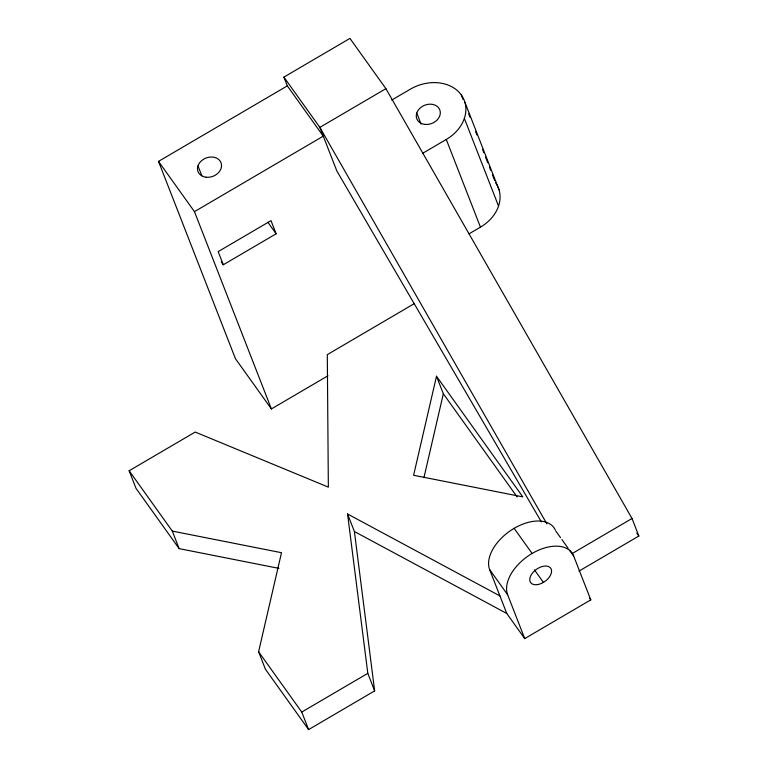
<?xml version="1.0" encoding="UTF-8"?>
<svg xmlns="http://www.w3.org/2000/svg" width="768" height="768" viewBox="0 0 768 768"><rect width="100%" height="100%" fill="white"/><g stroke="black" fill="none" stroke-linecap="round" stroke-linejoin="round"><path stroke-width="1.15" d="M499.91 595.92L347.558 513.984L354.394 531.523L374.65 690.883L308.602 729.6L265.45 669.274L258.605 651.744L281.501 552.701L172.301 531.091L129.149 470.765L195.197 432.058L328.349 487.133L327.302 354.624L413.99 303.811M436.502 376.234L413.606 475.267L522.806 496.877L436.502 376.234L443.338 393.763L517.123 496.906M423.946 477.658L443.338 393.763M327.965 375.773L271.392 408.941L194.467 211.651L323.27 136.157L287.309 85.882L283.891 77.117L349.939 38.4L385.901 88.666L632.016 518.486L638.851 536.026L578.995 571.114M271.392 408.941L235.43 358.666L158.506 161.376L287.309 85.882M385.901 88.666L319.853 127.382L336.835 170.957L541.373 521.866M391.738 100.08L410.314 89.194A38.563 30.557 -21.3 0 1 461.318 94.963L463.046 99.408M223.296 264.768L276.134 233.798L271.008 220.646L218.17 251.616L223.296 264.768L221.222 261.878M422.534 153.37L446.275 139.459A38.563 30.557 -21.3 0 0 461.318 94.963M469.104 233.798L480.461 227.146A38.563 30.557 -21.3 0 0 495.504 182.65M308.602 729.6L301.757 712.061L367.814 673.344L347.558 513.984M572.16 553.574L632.016 518.486M555.302 529.958A38.563 23.069 -35.6 0 0 513.418 528.758A38.563 23.069 -35.6 0 0 489.658 569.616L506.755 613.45L524.726 638.592L590.784 599.875L573.686 556.032L569.539 550.234M129.149 470.765L135.984 488.304L179.136 548.63L278.947 568.378M354.394 531.523L506.755 613.45M636.758 533.098L638.851 536.026M283.891 77.117L319.853 127.382L546.893 523.901M555.706 530.899L560.544 537.667M561.936 539.597L568.157 548.294M589.402 597.936L590.784 599.875M514.138 528.336L532.118 553.469A38.563 23.069 -35.6 0 1 573.686 556.032M534.403 569.837L543.398 582.403M267.859 222.221L276.134 233.798M489.658 569.616L507.638 594.749L524.726 638.592M158.506 161.376L194.467 211.651M258.605 651.744L301.757 712.061M464.851 102.134L499.037 189.821M468.672 113.837L469.978 117.168M475.603 131.597L476.899 134.928M482.525 149.357L483.821 152.688M485.549 157.123L487.718 162.672M489.446 167.117L490.742 170.438M492.48 174.883L494.64 180.432M464.362 118.406L498.547 206.093M446.275 139.459L480.461 227.146M416.755 113.021L421.085 124.118M197.971 165.85L201.821 175.709M367.814 673.344L374.65 690.883M172.301 531.091L179.136 548.63M507.638 594.749A38.563 23.069 -35.6 0 1 532.118 553.469M537.744 584.563A12.336 7.382 -35.6 0 0 551.232 569.194A12.336 7.382 -35.6 0 0 533.011 572.41A12.336 7.382 -35.6 0 0 537.744 584.563M424.886 124.397A12.336 9.773 -21.3 0 0 439.987 110.419A12.336 9.773 -21.3 0 0 420 108.163A12.336 9.773 -21.3 0 0 424.886 124.397M206.112 177.226A12.336 9.773 -21.3 0 0 221.213 163.258A12.336 9.773 -21.3 0 0 201.226 160.992A12.336 9.773 -21.3 0 0 206.112 177.226"/></g></svg>
